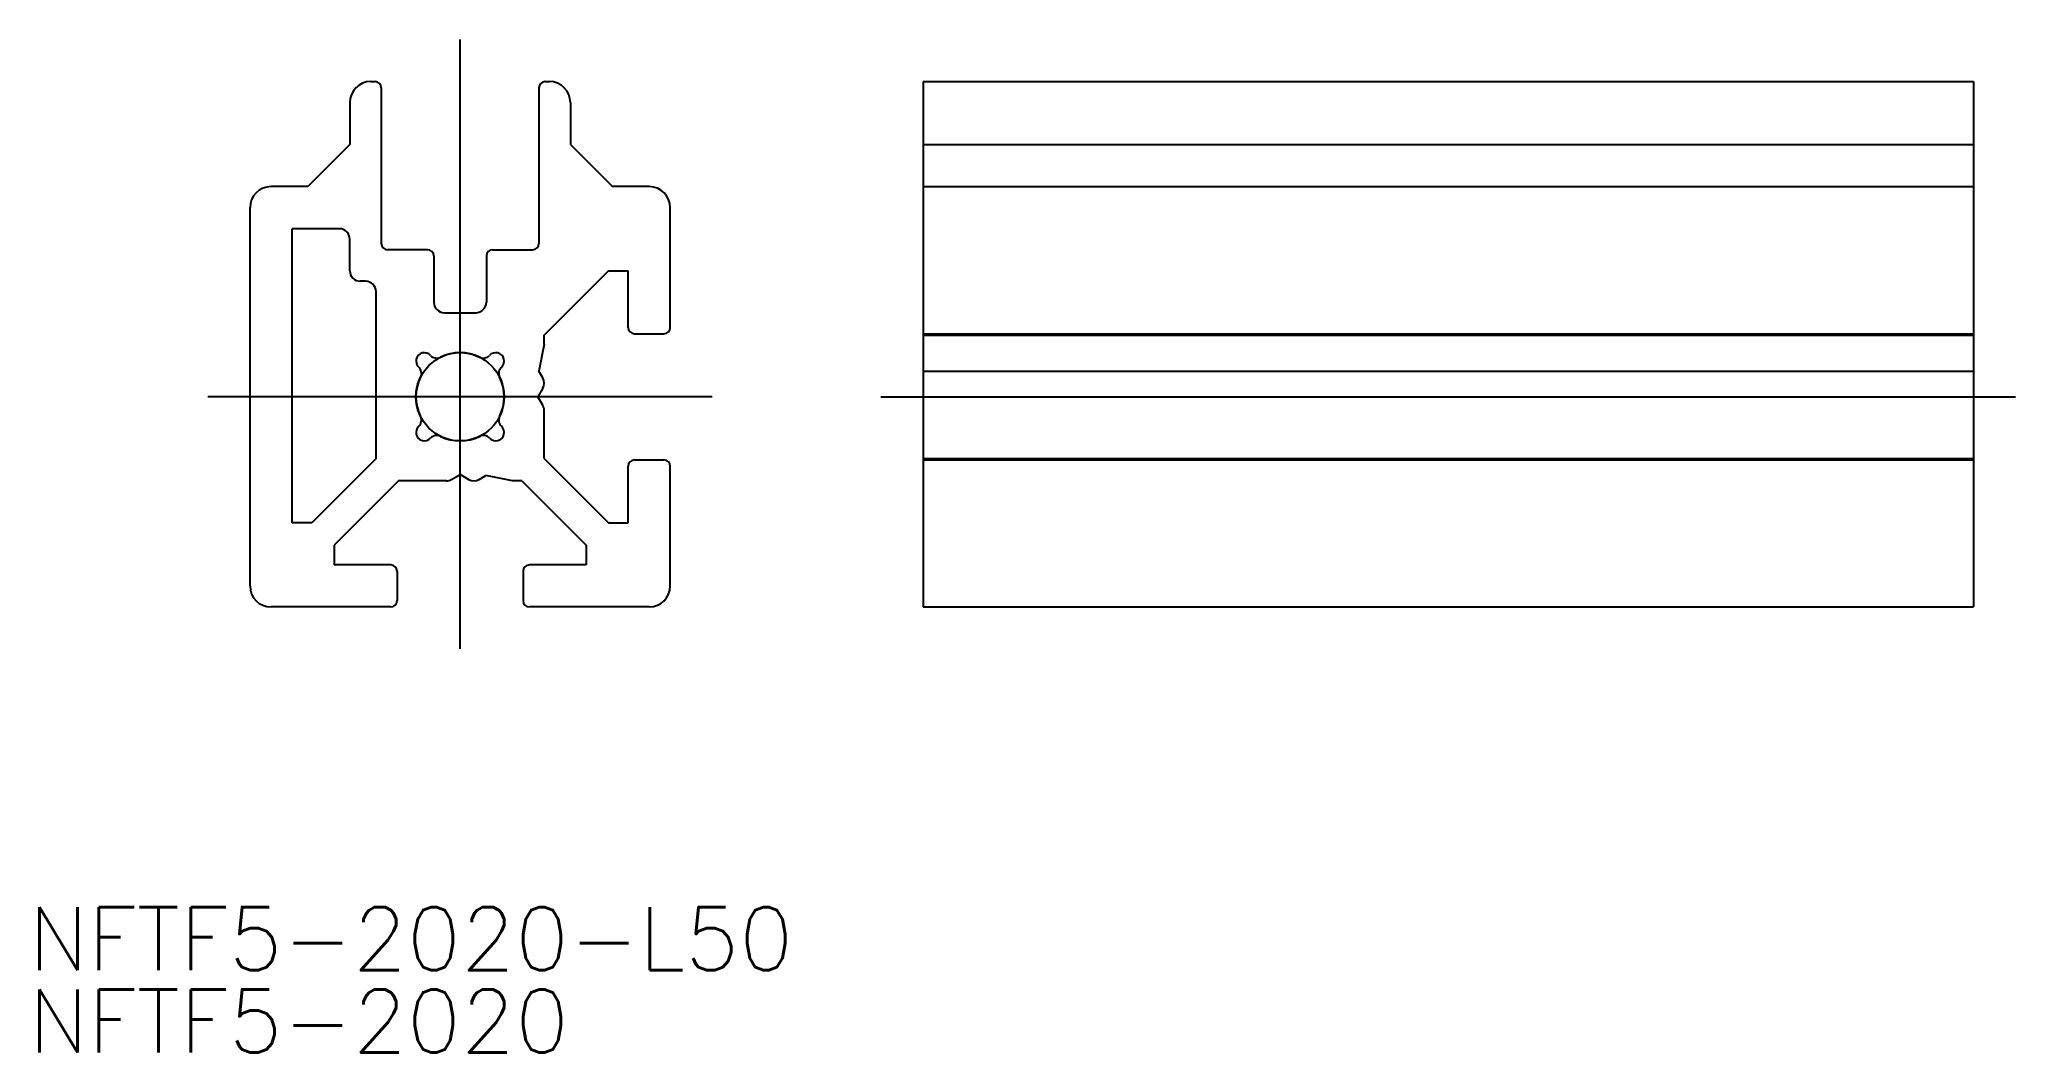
# Model space of a CAD drawing. Extents: x -20 to 74, y -31.2 to 17.
import ezdxf

# ---------------------------------------------------------------- set-up
doc = ezdxf.new("R2010")
doc.units = 0
doc.linetypes.add('CENTER', pattern=[50.8, 31.75, -6.35, 6.35, -6.35])
doc.linetypes.add('PHANTOM', pattern=[63.5, 31.75, -6.35, 6.35, -6.35, 6.35, -6.35])
doc.layers.get('0').update_dxf_attribs({"linetype": 'CONTINUOUS'})
doc.layers.add('CENTER', color=1, linetype='CENTER')
doc.styles.get("Standard").update_dxf_attribs({"font": 'txt.shx', "height": 3, "bigfont": 'bigfont.shx'})

# ---------------------------------------------------------------- blocks, each defined once
blk = doc.blocks.new('*U2')
at = {"color": 7, "linetype": 'CONTINUOUS'}
blk.add_text('NFTF5-2020-L50', height=3, dxfattribs=at).set_placement((-20.533, -27.283))
blk = doc.blocks.new('*U3')
at = {"color": 7, "linetype": 'CONTINUOUS'}
blk.add_text('NFTF5-2020', height=3, dxfattribs=at).set_placement((-20.533, -31.199))

msp = doc.modelspace()

# ---------------------------------------------------------------- linework, layer by layer
at = {"color": 7, "linetype": 'CONTINUOUS'}
for p, q in [((-4.25, 15), (-4.05, 15)), ((-3.75, 14.7), (-3.75, 7.3)), ((3.75, 14.7), (3.75, 7.3)), ((4.05, 15), (4.25, 15)), ((22.034, 15), (72.034, 15)), ((22.034, 15), (22.034, -10)), ((72.034, 15), (72.034, -10)), ((-5.25, 14), (-5.25, 12)), ((5.25, 14), (5.25, 12)), ((-5.25, 12), (-7.25, 10)), ((5.25, 12), (7.25, 10)), ((22.034, 12), (72.034, 12)), ((-7.25, 10), (-9, 10)), ((9, 10), (7.25, 10)), ((22.034, 10), (72.034, 10)), ((-10, -9), (-10, 9)), ((10, 3.3), (10, 9)), ((-8, -6), (-8, 8)), ((-5.75, 8), (-8, 8)), ((-5.25, 6), (-5.25, 7.5)), ((-1.55, 7), (-3.45, 7)), ((-1.25, 6.7), (-1.25, 4.5)), ((1.25, 6.7), (1.25, 4.5)), ((1.55, 7), (3.45, 7)), ((4, 2.939), (7.061, 6)), ((7.061, 6), (8, 6)), ((8, 3.3), (8, 6)), ((-4.5, 5.5), (-4.75, 5.5)), ((-4, -2.939), (-4, 5)), ((-0.75, 4), (0.75, 4)), ((4, 2.5), (4, 2.939)), ((8.3, 3), (9.7, 3)), ((22.034, 3), (72.034, 3)), ((22.034, 2.939), (72.034, 2.939)), ((4, 2.5), (3.751, 1.219)), ((3.933, 0.904), (3.751, 1.219)), ((22.034, 1.219), (72.034, 1.219)), ((3.933, 0.404), (3.7, 0)), ((3.933, -0.404), (3.7, 0)), ((22.034, 0), (72.034, 0)), ((4, -2.939), (4, -0.654)), ((-4, -2.939), (-7.061, -6)), ((-0.404, -3.933), (0, -3.7)), ((0.404, -3.933), (0, -3.7)), ((0.904, -3.933), (1.219, -3.751)), ((2.5, -4), (1.219, -3.751)), ((4, -2.939), (7.061, -6)), ((8, -6), (8, -3.3)), ((8.3, -3), (9.7, -3)), ((10, -9), (10, -3.3)), ((22.034, -2.939), (72.034, -2.939)), ((22.034, -3), (72.034, -3)), ((-2.939, -4), (-6, -7.061)), ((-0.654, -4), (-2.939, -4)), ((2.939, -4), (2.5, -4)), ((2.939, -4), (6, -7.061)), ((-7.061, -6), (-8, -6)), ((7.061, -6), (8, -6)), ((-6, -7.061), (-6, -8)), ((6, -7.061), (6, -8)), ((-3.3, -8), (-6, -8)), ((-3, -8.3), (-3, -9.7)), ((3, -8.3), (3, -9.7)), ((6, -8), (3.3, -8)), ((-3.3, -10), (-9, -10)), ((9, -10), (3.3, -10)), ((22.034, -10), (72.034, -10))]:
    msp.add_line(p, q, dxfattribs=at)
at = {"color": 3, "linetype": 'PHANTOM'}
msp.add_circle((0, 0), 2.1, dxfattribs=at)
at = {"color": 7, "linetype": 'CONTINUOUS'}
for centre, radius, start, end in [((-4.25, 14), 1, 90, 180), ((-4.05, 14.7), 0.3, 0, 90), ((4.05, 14.7), 0.3, 90, 180), ((4.25, 14), 1, 0, 90), ((-9, 9), 1, 90, 180), ((9, 9), 1, 0, 90), ((-5.75, 7.5), 0.5, 0, 90), ((-3.45, 7.3), 0.3, 180, 270), ((-1.55, 6.7), 0.3, 0, 90), ((1.55, 6.7), 0.3, 90, 180), ((3.45, 7.3), 0.3, 270, 0), ((-4.75, 6), 0.5, 180, 270), ((-4.5, 5), 0.5, 0, 90), ((-0.75, 4.5), 0.5, 180, 270), ((0.75, 4.5), 0.5, 270, 0), ((8.3, 3.3), 0.3, 180, 270), ((9.7, 3.3), 0.3, 270, 0), ((-1.697, 1.697), 0.4, 42.76131, 227.23869), ((-1.11, 2.24), 0.4, 222.76131, 296.35184), ((0, 0), 2.1, 63.64816, 116.35184), ((1.11, 2.24), 0.4, 243.64816, 317.23869), ((1.697, 1.697), 0.4, 312.76131, 137.23869), ((-2.24, 1.11), 0.4, 333.64816, 47.23869), ((2.24, 1.11), 0.4, 132.76131, 206.35184), ((0, 0), 2.1, 153.64816, 206.35184), ((0, 0), 2.1, 333.64816, 26.35184), ((3.5, 0.654), 0.5, 330, 30), ((-2.24, -1.11), 0.4, 312.76131, 26.35184), ((2.24, -1.11), 0.4, 153.64816, 227.23869), ((3.5, -0.654), 0.5, 0, 30), ((-1.697, -1.697), 0.4, 132.76131, 317.23869), ((-1.11, -2.24), 0.4, 63.64816, 137.23869), ((1.11, -2.24), 0.4, 42.76131, 116.35184), ((1.697, -1.697), 0.4, 222.76131, 47.23869), ((0, 0), 2.1, 243.64816, 296.35184), ((8.3, -3.3), 0.3, 90, 180), ((9.7, -3.3), 0.3, 0, 90), ((-0.654, -3.5), 0.5, 270, 300), ((0.654, -3.5), 0.5, 240, 300), ((-3.3, -8.3), 0.3, 0, 90), ((3.3, -8.3), 0.3, 90, 180), ((-9, -9), 1, 180, 270), ((9, -9), 1, 270, 0), ((-3.3, -9.7), 0.3, 270, 0), ((3.3, -9.7), 0.3, 180, 270)]:
    msp.add_arc(centre, radius, start, end, dxfattribs=at)
at = {"layer": 'CENTER', "color": 1, "linetype": 'CENTER'}
for p, q in [((0, -12), (0, 17)), ((12, 0), (-12, 0)), ((20.034, 0), (74.034, 0))]:
    msp.add_line(p, q, dxfattribs=at)

# ---------------------------------------------------------------- block references
at = {"color": 7, "linetype": 'CONTINUOUS'}
for name in ['*U2', '*U3']:
    msp.add_blockref(name, (0, 0), dxfattribs=at)

doc.saveas('drawing.dxf')
